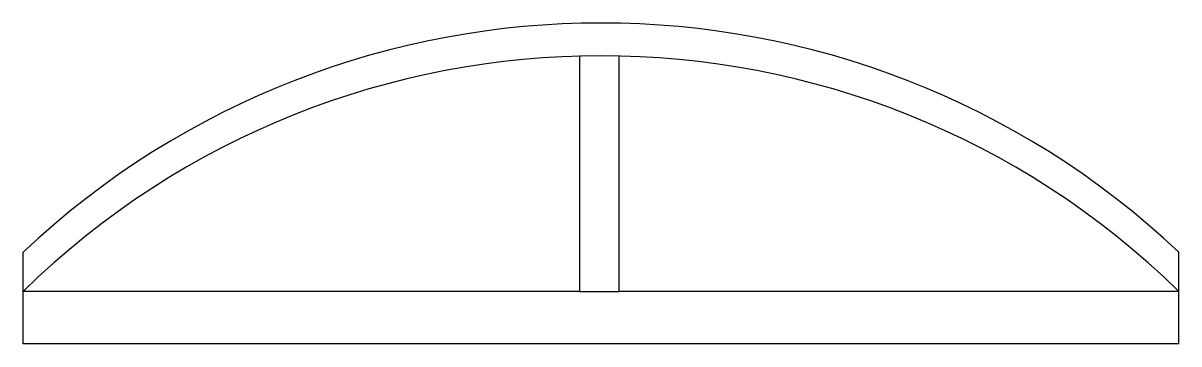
# Model space of a CAD drawing. Header units: millimetres. Extents: x 538.349 to 539.229, y 1335.819 to 1336.063.
import ezdxf

# ---------------------------------------------------------------- set-up
doc = ezdxf.new("R2010")
doc.units = ezdxf.units.MM
doc.header["$LTSCALE"] = 0.5
doc.layers.add('Gravia_Bandeiras', color=1, linetype='Continuous')

msp = doc.modelspace()

# ---------------------------------------------------------------- linework, layer by layer
at = {"layer": 'Gravia_Bandeiras', "linetype": 'Continuous'}
for p, q in [((538.77306, 1336.03851), (538.77306, 1335.85854)), ((538.80306, 1336.03794), (538.80306, 1335.85854)), ((538.77306, 1335.85854), (538.34938, 1335.85854)), ((538.77306, 1335.85854), (538.80306, 1335.85854)), ((539.22938, 1335.85854), (538.80306, 1335.85854))]:
    msp.add_line(p, q, dxfattribs=at)
at = {"layer": 'Gravia_Bandeiras', "color": 2, "linetype": 'Continuous'}
for p, q in [((538.34938, 1335.85854), (538.34938, 1335.88854)), ((539.22938, 1335.85854), (539.22938, 1335.88854)), ((538.34938, 1335.81854), (538.34938, 1335.85854)), ((539.22938, 1335.81854), (539.22938, 1335.85854)), ((539.22938, 1335.81854), (538.34938, 1335.81854))]:
    msp.add_line(p, q, dxfattribs=at)
msp.add_arc((538.78938, 1335.42176), 0.64147, 46.69162, 133.30838, dxfattribs=at)
at = {"layer": 'Gravia_Bandeiras', "linetype": 'Continuous'}
msp.add_arc((538.78938, 1335.40968), 0.62855, 45.57116, 134.42884, dxfattribs=at)

doc.saveas('drawing.dxf')
